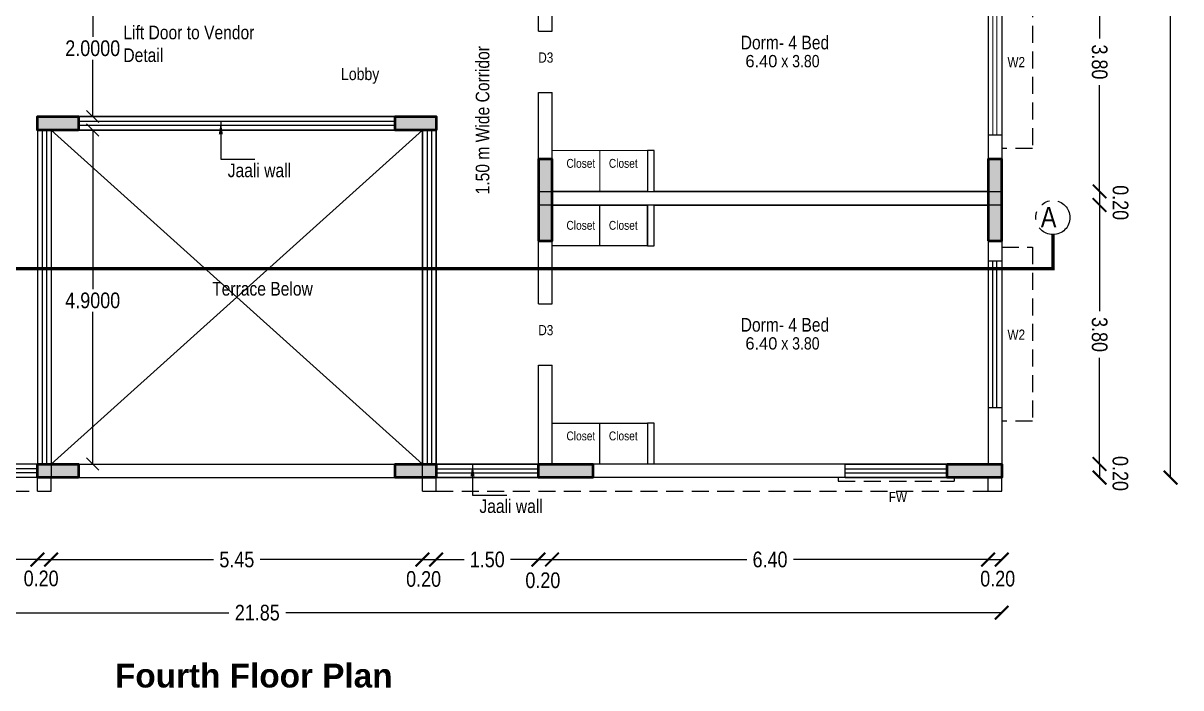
# Model space of a CAD drawing. Header units: metres. Extents: x -488 to 19274, y 1106 to 2071.
# Drawn here: x 19126.99 to 19143.98, y 1129.96 to 1139.71 of the extents above; entities that cross this region are included whole.
import ezdxf

# ---------------------------------------------------------------- set-up
doc = ezdxf.new("R2010")
doc.units = ezdxf.units.M
doc.header["$MEASUREMENT"] = 0
doc.linetypes.add('HIDDEN', pattern=[0.375, 0.25, -0.125])
doc.linetypes.add('PHANTOM2', pattern=[1.25, 0.625, -0.125, 0.125, -0.125, 0.125, -0.125])
for name, color, linetype in [('0 @ 1 (2)', 7, 'Continuous'), ('BLK_1_FLR_4_CARPET_AREA', 17, 'Continuous'), ('BLK_1_FLR_4_REGULAR_ROOM_0', 117, 'Continuous'), ('WALL', 251, 'Continuous')]:
    doc.layers.add(name, color=color, linetype=linetype)
doc.layers.add('BLK_1_FLR_4_BLT_UP_AREA', color=17, linetype='Continuous', plot=False)
for name, color, linetype, lineweight in [('COL', 1, 'Continuous', 50), ('Hatch', 8, 'Continuous', 5), ('Joinery', 5, 'Continuous', 9)]:
    doc.layers.add(name, color=color, linetype=linetype, lineweight=lineweight)
doc.layers.add('DA-Furnitures', color=24, linetype='Continuous', lineweight=13, plot=False)
doc.styles.add('CODE', font='swissc.ttf', dxfattribs={"height": 0.25})
doc.styles.get("Standard").update_dxf_attribs({"font": 'swissc.ttf', "height": 0.23})
doc.dimstyles.new('OUTER', dxfattribs={"dimscale": 0, "dimtxt": 0.3, "dimasz": 0.18, "dimexe": 0.18, "dimexo": 0.0625, "dimgap": 0.09, "dimtad": 0, "dimzin": 0, "dimdsep": 46, "dimtxsty": 'CODE', "dimcen": 0.09, "dimse1": 1, "dimse2": 1, "dimclrd": 8, "dimclrt": 1, "dimadec": 0, "dimazin": 0, "dimtfac": 1, "dimtofl": 0, "dimtmove": 0, "dimatfit": 3, "dimfxl": 0, "dimtolj": 1, "dimtzin": 0, "dimarcsym": 0})
doc.dimstyles.get("Standard").update_dxf_attribs({"dimtxt": 1, "dimasz": 0.18, "dimexe": 0.18, "dimexo": 0.0625, "dimgap": 0.09, "dimtad": 0, "dimtih": 1, "dimtoh": 1, "dimdec": 4, "dimzin": 0, "dimdsep": 46, "dimtxsty": 'Standard', "dimcen": 0.09, "dimadec": 0, "dimazin": 0, "dimtfac": 1, "dimtdec": 4, "dimtofl": 0, "dimtmove": 0, "dimatfit": 3, "dimfxl": 0, "dimtolj": 1, "dimtzin": 0, "dimarcsym": 0})

# ---------------------------------------------------------------- blocks, each defined once
blk = doc.blocks.new('_OBLIQUE')
at = {"color": 0, "linetype": 'ByBlock'}
blk.add_line((-0.5, -0.5), (0.5, 0.5), dxfattribs=at)
blk = doc.blocks.new('*D154')
at = {"lineweight": -2}
for p, q in [((19128.123, 1140.344), (19127.83, 1140.344)), ((19128.01, 1140.344), (19128.01, 1139.512)), ((19128.01, 1138.344), (19128.01, 1139.176)), ((19128.123, 1138.344), (19127.83, 1138.344))]:
    blk.add_line(p, q, dxfattribs=at)
at = {"layer": 'Defpoints', "color": 0}
for p in [(19128.01, 1140.344), (19128.185, 1140.344), (19128.185, 1138.344)]:
    blk.add_point(p, dxfattribs=at)
at = {"lineweight": -2, "xscale": 0.18, "yscale": 0.18, "zscale": 0.18}
for p, rotation in [((19128.01, 1140.344), 90), ((19128.01, 1138.344), 270)]:
    blk.add_blockref('_OBLIQUE', p, dxfattribs=dict(at, rotation=rotation))
at = {"insert": (19128.01, 1139.344), "char_height": 0.23, "attachment_point": 5}
blk.add_mtext('\\A1;2.0000', dxfattribs=at)
blk = doc.blocks.new('*D155')
at = {"lineweight": -2}
for p, q in [((19127.463, 1138.144), (19128.19, 1138.144)), ((19128.01, 1138.144), (19128.01, 1135.812)), ((19128.01, 1133.244), (19128.01, 1135.476)), ((19127.463, 1133.244), (19128.19, 1133.244))]:
    blk.add_line(p, q, dxfattribs=at)
at = {"layer": 'Defpoints', "color": 0}
for p in [(19127.4, 1138.144), (19128.01, 1138.144), (19127.4, 1133.244)]:
    blk.add_point(p, dxfattribs=at)
at = {"lineweight": -2, "xscale": 0.18, "yscale": 0.18, "zscale": 0.18}
for p, rotation in [((19128.01, 1138.144), 90), ((19128.01, 1133.244), 270)]:
    blk.add_blockref('_OBLIQUE', p, dxfattribs=dict(at, rotation=rotation))
at = {"insert": (19128.01, 1135.644), "char_height": 0.23, "attachment_point": 5}
blk.add_mtext('\\A1;4.9000', dxfattribs=at)
blk = doc.blocks.new('A$C4303148A')
at = {"layer": 'DA-Furnitures'}
for p, q in [((0.9, 3.4), (0.9, 4)), ((0.9, 0.2), (0.9, 0.8))]:
    blk.add_line(p, q, dxfattribs=at)
for points in [[(1.6, 3.4), (0.2, 3.4), (0.2, 4), (1.6, 4)], [(1.6, 0.2), (0.2, 0.2), (0.2, 0.8), (1.6, 0.8)]]:
    blk.add_lwpolyline(points, close=True, dxfattribs=at)
at = {"layer": 'Joinery'}
for p, q in [((6.6, 3.18), (6.6, 1.03)), ((6.67, 1.03), (6.67, 3.18)), ((6.73, 1.03), (6.73, 3.18)), ((6.8, 3.18), (6.8, 1.03))]:
    blk.add_line(p, q, dxfattribs=at)
at = {"layer": 'WALL'}
for p, q in [((0, 4.2), (6.8, 4.2)), ((0, 2.55), (0, 4.2)), ((6.8, 4.2), (6.8, 3.18)), ((0.2, 4), (1.6, 4)), ((0.2, 2.55), (0.2, 4)), ((1.6, 3.4), (1.6, 4)), ((1.7, 4), (6.6, 4)), ((1.7, 3.4), (1.7, 4)), ((6.6, 4), (6.6, 3.18)), ((1.6, 3.4), (1.7, 3.4)), ((6.6, 3.18), (6.8, 3.18)), ((0, 2.55), (0.2, 2.55)), ((0, 0), (0, 1.65)), ((0, 1.65), (0.2, 1.65)), ((0, 1.65), (0.2, 1.65)), ((0.2, 0.2), (0.2, 1.65)), ((6.6, 1.03), (6.6, 0.2)), ((6.6, 1.03), (6.8, 1.03)), ((6.8, 1.03), (6.8, 0)), ((1.6, 0.8), (1.6, 0.2)), ((1.7, 0.8), (1.6, 0.8)), ((1.7, 0.2), (1.7, 0.8)), ((1.6, 0.2), (0.2, 0.2)), ((6.6, 0.2), (1.7, 0.2)), ((6.8, 0), (0, 0))]:
    blk.add_line(p, q, dxfattribs=at)
blk = doc.blocks.new('A$C3B793707')
at = {"layer": 'WALL'}
blk.add_blockref('A$C4303148A', (0, 0), dxfattribs=at)
blk = doc.blocks.new('zw$3395')
at = {"layer": 'Hatch'}
h = blk.add_hatch(color=256, dxfattribs=at)
h.dxf.hatch_style = 1
h.paths.add_polyline_path([(15.05, 12.675), (15.05, 11.475), (15.25, 11.475), (15.25, 12.675)])
h.paths.add_polyline_path([(21.65, 12.661), (21.65, 11.461), (21.85, 11.461), (21.85, 12.661)])
h.paths.add_polyline_path([(15.05, 8.5), (15.05, 7.3), (15.25, 7.3), (15.25, 8.5)])
h.paths.add_polyline_path([(21.65, 8.5), (21.65, 7.3), (21.85, 7.3), (21.85, 8.5)])
h.paths.add_polyline_path([(15.05, 4.675), (15.05, 3.475), (15.25, 3.475), (15.25, 4.675)])
h.paths.add_polyline_path([(21.65, 4.675), (21.65, 3.475), (21.85, 3.475), (21.85, 4.675)])
h.paths.add_polyline_path([(0, 3.5), (0, 3.3), (0.8, 3.3), (0.8, 3.5)])
h.paths.add_polyline_path([(4.5, 3.5), (4.5, 3.3), (5.3, 3.3), (5.3, 3.5)])
h.paths.add_polyline_path([(15.05, 16.5), (15.05, 16.3), (15.85, 16.3), (15.85, 16.5)])
h.paths.add_polyline_path([(0, 0.2), (0, 0), (0.8, 0), (0.8, 0.2)])
h.paths.add_polyline_path([(5.4, 0.2), (5.4, 0), (6.2, 0), (6.2, 0.2)])
h.paths.add_polyline_path([(0, 6.8), (0, 6.6), (0.8, 6.6), (0.8, 6.8)])
h.paths.add_polyline_path([(5.4, 6.8), (5.4, 6.6), (6.2, 6.6), (6.2, 6.8)])
h.paths.add_polyline_path([(21.05, 16.5), (21.05, 16.3), (21.85, 16.3), (21.85, 16.5)])
h.paths.add_polyline_path([(13.35, 12.1), (13.35, 12.9), (13.55, 12.9), (13.55, 12.1)])
h.paths.add_polyline_path([(4.5, 9.8), (4.5, 10), (5.3, 10), (5.3, 9.8)])
h.paths.add_polyline_path([(0, 10), (0, 9.8), (0.8, 9.8), (0.8, 10)])
h.paths.add_polyline_path([(13.35, 7.3), (13.35, 8.1), (13.55, 8.1), (13.55, 7.3)])
h.paths.add_polyline_path([(15.05, 0.2), (15.05, 0), (15.85, 0), (15.85, 0.2)])
h.paths.add_polyline_path([(21.05, 0.2), (21.05, 0), (21.85, 0), (21.85, 0.2)])
h.paths.add_polyline_path([(7.7, 5.1), (7.7, 5.3), (8.3, 5.3), (8.3, 5.1)])
h.paths.add_polyline_path([(7.7, 7.5), (7.7, 7.3), (8.3, 7.3), (8.3, 7.5)])
h.paths.add_polyline_path([(7.7, 10), (7.7, 10.2), (8.3, 10.2), (8.3, 10)])
h.paths.add_polyline_path([(10.15, 7.3), (10.15, 7.9), (10.35, 7.9), (10.35, 7.3)])
h.paths.add_polyline_path([(7.7, 0), (7.7, 0.2), (8.3, 0.2), (8.3, 0)])
h.paths.add_polyline_path([(3.1, 13.3), (3.1, 13.1), (3.7, 13.1), (3.7, 13.3)])
h.paths.add_polyline_path([(0, 13.1), (0, 13.3), (0.6, 13.3), (0.6, 13.1)])
h.paths.add_polyline_path([(5.6, 13.1), (5.6, 13.3), (6.2, 13.3), (6.2, 13.1)])
h.paths.add_polyline_path([(10.15, 10.2), (10.15, 9.6), (10.35, 9.6), (10.35, 10.2)])
h.paths.add_polyline_path([(7.7, 12.7), (7.7, 12.9), (8.3, 12.9), (8.3, 12.7)])
h.paths.add_polyline_path([(10.15, 12.3), (10.15, 12.9), (10.35, 12.9), (10.35, 12.3)])
h.paths.add_polyline_path([(12.95, 5.3), (12.95, 5.1), (13.55, 5.1), (13.55, 5.3)])
h.paths.add_polyline_path([(7.7, 16.3), (7.7, 16.5), (8.3, 16.5), (8.3, 16.3)])
h.paths.add_polyline_path([(9.75, 16.3), (9.75, 16.5), (10.35, 16.5), (10.35, 16.3)])
h.paths.add_polyline_path([(3.1, 16.3), (3.1, 16.5), (3.7, 16.5), (3.7, 16.3)])
h.paths.add_polyline_path([(0, 16.3), (0, 16.5), (0.6, 16.5), (0.6, 16.3)])
h.paths.add_polyline_path([(12.95, 16.3), (12.95, 16.5), (13.55, 16.5), (13.55, 16.3)])
h.paths.add_polyline_path([(12.95, 0), (12.95, 0.2), (13.55, 0.2), (13.55, 0)])
at = {"layer": 'COL'}
for points in [[(8.3, 5.1), (7.7, 5.1), (7.7, 5.3), (8.3, 5.3)], [(13.55, 5.1), (12.95, 5.1), (12.95, 5.3), (13.55, 5.3)], [(15.05, 3.475), (15.25, 3.475), (15.25, 4.675), (15.05, 4.675)], [(21.65, 3.475), (21.85, 3.475), (21.85, 4.675), (21.65, 4.675)], [(8.3, 0), (7.7, 0), (7.7, 0.2), (8.3, 0.2)], [(13.55, 0), (12.95, 0), (12.95, 0.2), (13.55, 0.2)], [(15.05, 0.2), (15.85, 0.2), (15.85, 0), (15.05, 0)], [(21.05, 0.2), (21.85, 0.2), (21.85, 0), (21.05, 0)]]:
    blk.add_lwpolyline(points, close=True, dxfattribs=at)
blk = doc.blocks.new('_ArchTick')
at = {"const_width": 0.15}
blk.add_lwpolyline([(-0.5, -0.5), (0.5, 0.5)], dxfattribs=at)
blk = doc.blocks.new('*D481')
at = {"lineweight": -2}
for p, q in [((19125.7, 1131.842), (19126.112, 1131.842)), ((19127.2, 1131.842), (19126.789, 1131.842))]:
    blk.add_line(p, q, dxfattribs=at)
at = {"layer": 'Defpoints', "color": 0}
for p in [(19125.7, 1133.244), (19127.2, 1133.244), (19127.2, 1131.842)]:
    blk.add_point(p, dxfattribs=at)
at = {"lineweight": -2, "xscale": 0.2, "yscale": 0.2, "zscale": 0.2}
for p, rotation in [((19125.7, 1131.842), 179.9999999998697), ((19127.2, 1131.842), 359.9999999998697)]:
    blk.add_blockref('_ArchTick', p, dxfattribs=dict(at, rotation=rotation))
at = {"insert": (19126.45, 1131.842), "char_height": 0.23, "attachment_point": 5}
blk.add_mtext('\\A1;1.50', dxfattribs=at)
blk = doc.blocks.new('*D482')
at = {"lineweight": -2}
blk.add_line((19127.2, 1131.842), (19127.4, 1131.842), dxfattribs=at)
at = {"layer": 'Defpoints', "color": 0}
for p in [(19127.2, 1133.244), (19127.4, 1133.244), (19127.4, 1131.842)]:
    blk.add_point(p, dxfattribs=at)
at = {"lineweight": -2, "xscale": 0.2, "yscale": 0.2, "zscale": 0.2}
for p, rotation in [((19127.2, 1131.842), 179.9999999998697), ((19127.4, 1131.842), 359.9999999998697)]:
    blk.add_blockref('_ArchTick', p, dxfattribs=dict(at, rotation=rotation))
at = {"insert": (19127.253, 1131.564), "char_height": 0.23, "attachment_point": 5}
blk.add_mtext('\\A1;0.20', dxfattribs=at)
blk = doc.blocks.new('*D483')
at = {"lineweight": -2}
for p, q in [((19127.4, 1131.842), (19129.783, 1131.842)), ((19132.85, 1131.842), (19130.467, 1131.842))]:
    blk.add_line(p, q, dxfattribs=at)
at = {"layer": 'Defpoints', "color": 0}
for p in [(19127.4, 1133.244), (19132.85, 1133.244), (19132.85, 1131.842)]:
    blk.add_point(p, dxfattribs=at)
at = {"lineweight": -2, "xscale": 0.2, "yscale": 0.2, "zscale": 0.2}
for p, rotation in [((19127.4, 1131.842), 179.9999999998697), ((19132.85, 1131.842), 359.9999999998697)]:
    blk.add_blockref('_ArchTick', p, dxfattribs=dict(at, rotation=rotation))
at = {"insert": (19130.125, 1131.842), "char_height": 0.23, "attachment_point": 5}
blk.add_mtext('\\A1;5.45', dxfattribs=at)
blk = doc.blocks.new('*D484')
at = {"lineweight": -2}
blk.add_line((19132.85, 1131.842), (19133.05, 1131.842), dxfattribs=at)
at = {"layer": 'Defpoints', "color": 0}
for p in [(19132.85, 1133.244), (19133.05, 1133.244), (19133.05, 1131.842)]:
    blk.add_point(p, dxfattribs=at)
at = {"lineweight": -2, "xscale": 0.2, "yscale": 0.2, "zscale": 0.2}
for p, rotation in [((19132.85, 1131.842), 179.9999999998697), ((19133.05, 1131.842), 359.9999999998697)]:
    blk.add_blockref('_ArchTick', p, dxfattribs=dict(at, rotation=rotation))
at = {"insert": (19132.866, 1131.556), "char_height": 0.23, "attachment_point": 5}
blk.add_mtext('\\A1;0.20', dxfattribs=at)
blk = doc.blocks.new('*D485')
at = {"lineweight": -2}
for p, q in [((19133.05, 1131.842), (19133.462, 1131.842)), ((19134.55, 1131.842), (19134.139, 1131.842))]:
    blk.add_line(p, q, dxfattribs=at)
at = {"layer": 'Defpoints', "color": 0}
for p in [(19133.05, 1133.244), (19134.55, 1133.244), (19134.55, 1131.842)]:
    blk.add_point(p, dxfattribs=at)
at = {"lineweight": -2, "xscale": 0.2, "yscale": 0.2, "zscale": 0.2}
for p, rotation in [((19133.05, 1131.842), 179.9999999998697), ((19134.55, 1131.842), 359.9999999998697)]:
    blk.add_blockref('_ArchTick', p, dxfattribs=dict(at, rotation=rotation))
at = {"insert": (19133.8, 1131.842), "char_height": 0.23, "attachment_point": 5}
blk.add_mtext('\\A1;1.50', dxfattribs=at)
blk = doc.blocks.new('*D486')
at = {"lineweight": -2}
blk.add_line((19134.55, 1131.842), (19134.75, 1131.842), dxfattribs=at)
at = {"layer": 'Defpoints', "color": 0}
for p in [(19134.55, 1133.244), (19134.75, 1133.244), (19134.75, 1131.842)]:
    blk.add_point(p, dxfattribs=at)
at = {"lineweight": -2, "xscale": 0.2, "yscale": 0.2, "zscale": 0.2}
for p, rotation in [((19134.55, 1131.842), 179.9999999998697), ((19134.75, 1131.842), 359.9999999998697)]:
    blk.add_blockref('_ArchTick', p, dxfattribs=dict(at, rotation=rotation))
at = {"insert": (19134.616, 1131.537), "char_height": 0.23, "attachment_point": 5}
blk.add_mtext('\\A1;0.20', dxfattribs=at)
blk = doc.blocks.new('*D487')
at = {"lineweight": -2}
for p, q in [((19134.75, 1131.842), (19137.608, 1131.842)), ((19141.15, 1131.842), (19138.293, 1131.842))]:
    blk.add_line(p, q, dxfattribs=at)
at = {"layer": 'Defpoints', "color": 0}
for p in [(19134.75, 1133.244), (19141.15, 1133.244), (19141.15, 1131.842)]:
    blk.add_point(p, dxfattribs=at)
at = {"lineweight": -2, "xscale": 0.2, "yscale": 0.2, "zscale": 0.2}
for p, rotation in [((19134.75, 1131.842), 179.9999999998697), ((19141.15, 1131.842), 359.9999999998697)]:
    blk.add_blockref('_ArchTick', p, dxfattribs=dict(at, rotation=rotation))
at = {"insert": (19137.95, 1131.842), "char_height": 0.23, "attachment_point": 5}
blk.add_mtext('\\A1;6.40', dxfattribs=at)
blk = doc.blocks.new('*D488')
at = {"lineweight": -2}
blk.add_line((19141.15, 1131.842), (19141.35, 1131.842), dxfattribs=at)
at = {"layer": 'Defpoints', "color": 0}
for p in [(19141.15, 1133.244), (19141.35, 1133.244), (19141.35, 1131.842)]:
    blk.add_point(p, dxfattribs=at)
at = {"lineweight": -2, "xscale": 0.2, "yscale": 0.2, "zscale": 0.2}
for p, rotation in [((19141.15, 1131.842), 179.9999999998697), ((19141.35, 1131.842), 359.9999999998697)]:
    blk.add_blockref('_ArchTick', p, dxfattribs=dict(at, rotation=rotation))
at = {"insert": (19141.291, 1131.561), "char_height": 0.23, "attachment_point": 5}
blk.add_mtext('\\A1;0.20', dxfattribs=at)
blk = doc.blocks.new('*D490')
at = {"lineweight": -2}
for p, q in [((19119.5, 1131.062), (19130.008, 1131.062)), ((19141.35, 1131.062), (19130.843, 1131.062))]:
    blk.add_line(p, q, dxfattribs=at)
at = {"layer": 'Defpoints', "color": 0}
for p in [(19119.5, 1133.044), (19141.35, 1133.044), (19141.35, 1131.062)]:
    blk.add_point(p, dxfattribs=at)
at = {"lineweight": -2, "xscale": 0.2, "yscale": 0.2, "zscale": 0.2, "rotation": 180}
blk.add_blockref('_ArchTick', (19119.5, 1131.062), dxfattribs=at)
at = {"lineweight": -2, "xscale": 0.2, "yscale": 0.2, "zscale": 0.2}
blk.add_blockref('_ArchTick', (19141.35, 1131.062), dxfattribs=at)
at = {"insert": (19130.425, 1131.062), "char_height": 0.23, "attachment_point": 5}
blk.add_mtext('\\A1;21.85', dxfattribs=at)
blk = doc.blocks.new('*D525')
at = {"lineweight": -2}
for p, q in [((19142.786, 1141.044), (19142.786, 1139.488)), ((19142.786, 1137.244), (19142.786, 1138.801))]:
    blk.add_line(p, q, dxfattribs=at)
at = {"layer": 'Defpoints', "color": 0}
for p in [(19141.15, 1141.044), (19141.15, 1137.244), (19142.786, 1137.244)]:
    blk.add_point(p, dxfattribs=at)
at = {"lineweight": -2, "xscale": 0.2, "yscale": 0.2, "zscale": 0.2}
for p, rotation in [((19142.786, 1141.044), 90.00009377591637), ((19142.786, 1137.244), 270.0000937759164)]:
    blk.add_blockref('_ArchTick', p, dxfattribs=dict(at, rotation=rotation))
at = {"insert": (19142.786, 1139.144), "char_height": 0.23, "attachment_point": 5, "rotation": 270.0001}
blk.add_mtext('\\A1;3.80', dxfattribs=at)
blk = doc.blocks.new('*D526')
at = {"lineweight": -2}
blk.add_line((19142.786, 1137.244), (19142.786, 1137.044), dxfattribs=at)
at = {"layer": 'Defpoints', "color": 0}
for p in [(19141.15, 1137.244), (19141.15, 1137.044), (19142.786, 1137.044)]:
    blk.add_point(p, dxfattribs=at)
at = {"lineweight": -2, "xscale": 0.2, "yscale": 0.2, "zscale": 0.2}
for p, rotation in [((19142.786, 1137.244), 90.00009377591637), ((19142.786, 1137.044), 270.0000937759164)]:
    blk.add_blockref('_ArchTick', p, dxfattribs=dict(at, rotation=rotation))
at = {"insert": (19143.092, 1137.079), "char_height": 0.23, "attachment_point": 5, "rotation": 270.0001}
blk.add_mtext('\\A1;0.20', dxfattribs=at)
blk = doc.blocks.new('*D527')
at = {"lineweight": -2}
for p, q in [((19142.786, 1137.044), (19142.786, 1135.488)), ((19142.786, 1133.244), (19142.786, 1134.801))]:
    blk.add_line(p, q, dxfattribs=at)
at = {"layer": 'Defpoints', "color": 0}
for p in [(19141.15, 1137.044), (19141.15, 1133.244), (19142.786, 1133.244)]:
    blk.add_point(p, dxfattribs=at)
at = {"lineweight": -2, "xscale": 0.2, "yscale": 0.2, "zscale": 0.2}
for p, rotation in [((19142.786, 1137.044), 90.00009377591637), ((19142.786, 1133.244), 270.0000937759164)]:
    blk.add_blockref('_ArchTick', p, dxfattribs=dict(at, rotation=rotation))
at = {"insert": (19142.786, 1135.144), "char_height": 0.23, "attachment_point": 5, "rotation": 270.0001}
blk.add_mtext('\\A1;3.80', dxfattribs=at)
blk = doc.blocks.new('*D528')
at = {"lineweight": -2}
blk.add_line((19142.786, 1133.244), (19142.786, 1133.044), dxfattribs=at)
at = {"layer": 'Defpoints', "color": 0}
for p in [(19141.15, 1133.244), (19141.15, 1133.044), (19142.786, 1133.044)]:
    blk.add_point(p, dxfattribs=at)
at = {"lineweight": -2, "xscale": 0.2, "yscale": 0.2, "zscale": 0.2}
for p, rotation in [((19142.786, 1133.244), 90.00009377591637), ((19142.786, 1133.044), 270.0000937759164)]:
    blk.add_blockref('_ArchTick', p, dxfattribs=dict(at, rotation=rotation))
at = {"insert": (19143.09, 1133.105), "char_height": 0.23, "attachment_point": 5, "rotation": 270.0001}
blk.add_mtext('\\A1;0.20', dxfattribs=at)
blk = doc.blocks.new('*D530')
at = {"lineweight": -2}
for p, q in [((19143.828, 1149.544), (19143.828, 1141.709)), ((19143.828, 1133.044), (19143.828, 1140.88))]:
    blk.add_line(p, q, dxfattribs=at)
at = {"layer": 'Defpoints', "color": 0}
for p in [(19141.35, 1149.544), (19141.35, 1133.044), (19143.828, 1133.044)]:
    blk.add_point(p, dxfattribs=at)
at = {"lineweight": -2, "xscale": 0.2, "yscale": 0.2, "zscale": 0.2}
for p, rotation in [((19143.828, 1149.544), 90), ((19143.828, 1133.044), 270)]:
    blk.add_blockref('_ArchTick', p, dxfattribs=dict(at, rotation=rotation))
at = {"insert": (19143.828, 1141.294), "char_height": 0.23, "attachment_point": 5, "rotation": 90}
blk.add_mtext('\\A1;16.50', dxfattribs=at)

msp = doc.modelspace()

# ---------------------------------------------------------------- linework, layer by layer
at = {"linetype": 'HIDDEN'}
for p, q in [((19141.80036, 1140.42425), (19141.80036, 1137.87425)), ((19141.80036, 1137.87425), (19141.35036, 1137.87425)), ((19141.35036, 1136.42425), (19141.80036, 1136.42425)), ((19141.80036, 1136.42425), (19141.80036, 1133.87425)), ((19141.80036, 1133.87425), (19141.35036, 1133.87425)), ((19138.95036, 1133.04425), (19138.95036, 1132.99425)), ((19138.95036, 1132.99425), (19140.65036, 1132.99425)), ((19140.65036, 1133.04425), (19140.65036, 1132.99425)), ((19119.70036, 1132.84425), (19127.20036, 1132.84425)), ((19133.05036, 1132.84425), (19141.15036, 1132.84425))]:
    msp.add_line(p, q, dxfattribs=at)
for p, q in [((19127.20036, 1138.34425), (19127.80036, 1138.34425)), ((19127.20036, 1138.14425), (19127.20036, 1138.34425)), ((19127.80036, 1138.34425), (19132.45036, 1138.34425)), ((19127.80036, 1138.34425), (19127.80036, 1138.14425)), ((19132.45036, 1138.34425), (19133.05036, 1138.34425)), ((19132.45036, 1138.14425), (19132.45036, 1138.34425)), ((19133.05036, 1138.34425), (19133.05036, 1138.14425)), ((19127.80036, 1138.27425), (19132.45036, 1138.27425)), ((19127.80036, 1138.21425), (19132.45036, 1138.21425)), ((19127.20036, 1138.14425), (19127.20036, 1133.24424)), ((19127.20036, 1138.14425), (19127.20036, 1133.24424)), ((19127.80036, 1138.14425), (19127.20036, 1138.14425)), ((19127.27035, 1138.14425), (19127.27035, 1133.24425)), ((19127.33036, 1138.14425), (19127.33036, 1133.24425)), ((19127.40036, 1138.14425), (19132.85036, 1133.24425)), ((19127.40036, 1133.24425), (19132.85036, 1138.14425)), ((19127.40036, 1138.14425), (19127.40036, 1133.24424)), ((19127.40036, 1138.14425), (19127.40036, 1133.24424)), ((19127.80036, 1138.14425), (19132.45036, 1138.14425)), ((19133.05036, 1138.14425), (19132.45036, 1138.14425)), ((19132.85036, 1138.14425), (19132.85036, 1133.24424)), ((19132.85036, 1138.14425), (19132.85036, 1133.24424)), ((19132.92035, 1138.14425), (19132.92035, 1133.24425)), ((19132.98036, 1138.14425), (19132.98036, 1133.24425)), ((19133.05036, 1138.14425), (19133.05036, 1133.24424)), ((19133.05036, 1138.14425), (19133.05036, 1133.24424)), ((19134.55036, 1135.59425), (19134.55036, 1137.24425)), ((19134.55036, 1137.24425), (19141.35036, 1137.24425)), ((19141.35036, 1137.24425), (19141.35036, 1136.22425)), ((19134.75036, 1135.59425), (19134.75036, 1137.04425)), ((19134.75036, 1137.04425), (19136.15036, 1137.04425)), ((19135.45036, 1136.44425), (19135.45036, 1137.04425)), ((19136.15036, 1136.44425), (19136.15036, 1137.04425)), ((19136.25036, 1136.44425), (19136.25036, 1137.04425)), ((19136.25036, 1137.04425), (19141.15036, 1137.04425)), ((19141.15036, 1137.04425), (19141.15036, 1136.22425)), ((19136.15036, 1136.44425), (19136.25036, 1136.44425)), ((19141.15036, 1136.22425), (19141.15036, 1134.07425)), ((19141.15036, 1136.22425), (19141.35036, 1136.22425)), ((19141.22036, 1134.07425), (19141.22036, 1136.22425)), ((19141.28036, 1134.07425), (19141.28036, 1136.22425)), ((19141.35036, 1136.22425), (19141.35036, 1134.07425)), ((19134.55036, 1135.59425), (19134.75036, 1135.59425)), ((19134.55036, 1134.69425), (19134.75036, 1134.69425)), ((19134.55036, 1134.69425), (19134.75036, 1134.69425)), ((19134.55036, 1133.04425), (19134.55036, 1134.69425)), ((19134.75036, 1133.24425), (19134.75036, 1134.69425)), ((19141.15036, 1134.07425), (19141.35036, 1134.07425)), ((19141.15036, 1134.07425), (19141.15036, 1133.24425)), ((19141.35036, 1134.07425), (19141.35036, 1133.04425)), ((19135.45036, 1133.24425), (19135.45036, 1133.84425)), ((19136.25036, 1133.84425), (19136.15036, 1133.84425)), ((19136.15036, 1133.84425), (19136.15036, 1133.24425)), ((19136.25036, 1133.24425), (19136.25036, 1133.84425)), ((19127.20036, 1133.24425), (19125.70036, 1133.24425)), ((19127.20036, 1133.24424), (19127.80036, 1133.24424)), ((19127.20036, 1133.04425), (19127.20036, 1133.24424)), ((19127.40036, 1133.24425), (19132.85036, 1133.24425)), ((19127.80036, 1133.24424), (19127.80036, 1133.04425)), ((19132.45036, 1133.24424), (19133.05036, 1133.24424)), ((19132.45036, 1133.04425), (19132.45036, 1133.24424)), ((19133.05036, 1133.24425), (19134.55036, 1133.24425)), ((19133.05036, 1133.24424), (19133.05036, 1133.04425)), ((19136.15036, 1133.24425), (19134.75036, 1133.24425)), ((19139.05036, 1133.24425), (19136.25036, 1133.24425)), ((19139.05036, 1133.24425), (19140.55036, 1133.24425)), ((19139.05036, 1133.04425), (19139.05036, 1133.24425)), ((19141.15036, 1133.24425), (19140.55036, 1133.24425)), ((19140.55036, 1133.04425), (19140.55036, 1133.24425)), ((19127.20036, 1133.17425), (19125.70036, 1133.17425)), ((19127.20036, 1133.11425), (19125.70036, 1133.11425)), ((19133.05036, 1133.17425), (19134.55036, 1133.17425)), ((19133.05036, 1133.11425), (19134.55036, 1133.11425)), ((19139.05036, 1133.17425), (19140.55036, 1133.17425)), ((19139.05036, 1133.11425), (19140.55036, 1133.11425)), ((19127.20036, 1133.04425), (19125.70036, 1133.04425)), ((19127.20036, 1132.84425), (19127.20036, 1133.04425)), ((19127.80036, 1133.04425), (19127.20036, 1133.04425)), ((19127.40036, 1132.84425), (19127.40036, 1133.04425)), ((19127.40036, 1133.04425), (19132.85036, 1133.04425)), ((19133.05036, 1133.04425), (19132.45036, 1133.04425)), ((19132.85036, 1132.84425), (19132.85036, 1133.04425)), ((19133.05036, 1132.84425), (19133.05036, 1133.04425)), ((19133.05036, 1133.04425), (19134.55036, 1133.04425)), ((19139.05036, 1133.04425), (19134.55036, 1133.04425)), ((19139.05036, 1133.04425), (19140.55036, 1133.04425)), ((19141.15036, 1133.04425), (19140.55036, 1133.04425)), ((19141.15036, 1132.84425), (19141.15036, 1133.04425)), ((19141.35036, 1132.84425), (19141.35036, 1133.04425)), ((19127.20036, 1132.84425), (19127.40036, 1132.84425)), ((19132.85036, 1132.84425), (19133.05036, 1132.84425)), ((19141.15036, 1132.84425), (19141.35036, 1132.84425))]:
    msp.add_line(p, q)
for points in [[(19136.15036, 1136.44425), (19134.75036, 1136.44425), (19134.75036, 1137.04425), (19136.15036, 1137.04425)], [(19136.15036, 1133.24425), (19134.75036, 1133.24425), (19134.75036, 1133.84425), (19136.15036, 1133.84425)]]:
    msp.add_lwpolyline(points, close=True)
at = {"linetype": 'PHANTOM2', "const_width": 0.05}
msp.add_lwpolyline([(19142.10138, 1136.61059), (19142.10138, 1136.11059), (19118.63192, 1136.11059), (19118.63192, 1136.61059)], dxfattribs=at)
at = {"linetype": 'PHANTOM2'}
msp.add_circle((19142.10138, 1136.86059), 0.25, dxfattribs=at)
at = {"layer": 'BLK_1_FLR_4_BLT_UP_AREA', "color": 17}
msp.add_lwpolyline([(19141.35036, 1133.04425), (19132.85036, 1133.04425), (19132.85036, 1138.14425), (19127.40036, 1138.14425), (19127.40036, 1133.04425), (19119.50036, 1133.04425), (19119.50036, 1149.54425), (19141.35036, 1149.54425)], close=True, dxfattribs=at)
at = {"layer": 'BLK_1_FLR_4_CARPET_AREA', "color": 17}
msp.add_lwpolyline([(19141.15036, 1149.34425), (19141.15036, 1133.24425), (19133.05036, 1133.24425), (19133.05036, 1138.34425), (19127.20036, 1138.34425), (19127.20036, 1133.24424), (19119.70036, 1133.24424), (19119.70036, 1146.14425), (19125.70036, 1146.14425), (19125.70036, 1149.34425), (19127.20036, 1149.34425), (19127.20036, 1140.34425), (19133.05036, 1140.34425), (19133.05037, 1149.34425), (19141.15036, 1149.34425)], close=True, dxfattribs=at)
at = {"layer": 'BLK_1_FLR_4_REGULAR_ROOM_0', "color": 2}
msp.add_lwpolyline([(19141.15036, 1149.34425), (19141.15036, 1133.24425), (19133.05036, 1133.24425), (19133.05036, 1138.34425), (19127.20036, 1138.34425), (19127.20036, 1133.24424), (19119.70036, 1133.24424), (19119.70036, 1146.14425), (19125.70036, 1146.14425), (19125.70036, 1149.34425), (19127.20036, 1149.34425), (19127.20036, 1140.34425), (19133.05036, 1140.34425), (19133.05037, 1149.34425), (19141.15036, 1149.34425)], close=True, dxfattribs=at)

# ---------------------------------------------------------------- block references
for name, p in [('zw$3395', (19119.50036, 1133.04425)), ('A$C3B793707', (19134.55036, 1137.04425))]:
    msp.add_blockref(name, p)

# ---------------------------------------------------------------- texts
for s, insert, char_height, width, attachment_point in [('Lift Door to Vendor \\PDetail', (19128.45987, 1139.67673), 0.2, 3.8320968, 1), ('Dorm- 4 Bed', (19138.81814, 1139.32611), 0.2, 2.3810588, 9), ('D3', (19134.54968, 1139.28372), 0.15, 0.3942709, 1), ('{\\fHeebo|b0|i0|c0|p2;6.40} x 3.80', (19138.67642, 1139.06376), 0.18, 1.5896265, 9), ('W2', (19141.43456, 1139.21677), 0.15, 0.3942709, 1), ('Lobby', (19132.21557, 1139.05737), 0.18, 3.8320968, 3), ('Jaali wall', (19129.99142, 1137.65303), 0.2, 3.8320968, 1), ('Closet', (19135.38479, 1137.58915), 0.13, 3.8320968, 9), ('Closet', (19136.00731, 1137.58915), 0.13, 3.8320968, 9), ('{\\W9.1208;  }A', (19140.18051, 1136.71748), 0.3, 3.8320968, 7), ('Closet', (19135.38479, 1136.67965), 0.13, 3.8320968, 9), ('Closet', (19136.00731, 1136.67965), 0.13, 3.8320968, 9), ('Terrace Below', (19131.23984, 1135.71284), 0.2, 2.3810588, 9), ('D3', (19134.54968, 1135.28372), 0.15, 0.3942709, 1), ('Dorm- 4 Bed', (19138.81814, 1135.18384), 0.2, 2.3810588, 9), ('{\\fHeebo|b0|i0|c0|p2;6.40} x 3.80', (19138.67642, 1134.92166), 0.18, 1.5896265, 9), ('W2', (19141.43456, 1135.21677), 0.15, 0.3942709, 1), ('Closet', (19135.38479, 1133.58915), 0.13, 3.8320968, 9), ('Closet', (19136.00731, 1133.58915), 0.13, 3.8320968, 9), ('Jaali wall', (19133.68513, 1132.72572), 0.2, 3.8320968, 1), ('FW', (19139.69303, 1132.83557), 0.15, 0.3942709, 1), ('{\\fArial|b1|i0|c0|p34;Fourth Floor Plan}', (19128.33692, 1130.31461), 0.35, 4.0447347, 1)]:
    msp.add_mtext(s, dxfattribs=dict(insert=insert, char_height=char_height, width=width, attachment_point=attachment_point))
at = {"insert": (19133.83336, 1139.37718), "char_height": 0.2, "width": 3.5844943, "attachment_point": 9, "rotation": 90}
msp.add_mtext('1.50 m Wide Corridor', dxfattribs=at)

# ---------------------------------------------------------------- dimensions: what is measured, and where the dimension line sits
dim = msp.add_linear_dim(base=(19128.01004, 1140.34425), p1=(19128.18511, 1138.34425), p2=(19128.18511, 1140.34425), angle=90, dimstyle='Standard', override={"dimtxt": 0.2, "dimgap": 0.05, "dimtad": 0, "dimblk": 'OBLIQUE', "dimclrd": 256, "dimclre": 256, "dimclrt": 256})
dim.commit()
dim.dimension.update_dxf_attribs({"geometry": '*D154', "text_midpoint": (19128.01004, 1139.34425)})
dim = msp.add_linear_dim(base=(19128.01004, 1138.14425), p1=(19127.40036, 1133.24425), p2=(19127.40036, 1138.14425), angle=90, dimstyle='Standard', override={"dimtxt": 0.2, "dimgap": 0.05, "dimtad": 0, "dimblk": 'OBLIQUE', "dimclrd": 256, "dimclre": 256, "dimclrt": 256})
dim.commit()
dim.dimension.update_dxf_attribs({"geometry": '*D155', "text_midpoint": (19128.01004, 1135.64425), "dimtype": 160})
at = {"layer": '0 @ 1 (2)'}
for p1, distance, picture, middle in [((19141.35036, 1149.54425), 2.47765, '*D530', (19143.82801, 1141.29425)), ((19119.50036, 1133.04425), -1.98271, '*D490', (19130.42536, 1131.06154))]:
    dim = msp.add_aligned_dim(p1=p1, p2=(19141.35036, 1133.04425), distance=distance, dimstyle='OUTER', override={"dimscale": 1, "dimtxt": 0.23, "dimasz": 0.2, "dimtxsty": 'Standard', "dimblk": 'ArchTick', "dimclrd": 256, "dimclre": 256, "dimclrt": 256, "dimtix": 0, "dimtofl": 0, "dimtmove": 0, "dimatfit": 3, "dimfxl": 0}, dxfattribs=at)
    dim.commit()
    dim.dimension.update_dxf_attribs({"geometry": picture, "text_midpoint": middle})
for base, p1, p2, angle, picture, middle in [((19142.78592, 1137.24425), (19141.15036, 1141.04425), (19141.15036, 1137.24425), 90.000094, '*D525', (19142.78592, 1139.14425)), ((19142.78593, 1133.24425), (19141.15036, 1137.04425), (19141.15036, 1133.24425), 90.000094, '*D527', (19142.78593, 1135.14425)), ((19127.20036, 1131.84178), (19125.70036, 1133.24425), (19127.20036, 1133.24425), 180, '*D481', (19126.45036, 1131.84178)), ((19132.85036, 1131.84178), (19127.40036, 1133.24424), (19132.85036, 1133.24424), 180, '*D483', (19130.12536, 1131.84178)), ((19134.55036, 1131.84178), (19133.05036, 1133.24424), (19134.55036, 1133.24425), 180, '*D485', (19133.80036, 1131.84178)), ((19141.15036, 1131.84178), (19134.75036, 1133.24425), (19141.15036, 1133.24425), 180, '*D487', (19137.95036, 1131.84178))]:
    dim = msp.add_linear_dim(base=base, p1=p1, p2=p2, angle=angle, dimstyle='OUTER', override={"dimscale": 1, "dimtxt": 0.23, "dimasz": 0.2, "dimtxsty": 'Standard', "dimblk": 'ArchTick', "dimclrd": 256, "dimclre": 256, "dimclrt": 256, "dimtix": 0, "dimtofl": 0, "dimtmove": 1, "dimatfit": 3, "dimfxl": 0}, dxfattribs=at)
    dim.commit()
    dim.dimension.update_dxf_attribs({"geometry": picture, "text_midpoint": middle})
for base, p1, p2, angle, picture, middle in [((19142.78592, 1137.04425), (19141.15036, 1137.24425), (19141.15036, 1137.04425), 90.000094, '*D526', (19143.09194, 1137.07871)), ((19142.78593, 1133.04425), (19141.15036, 1133.24425), (19141.15036, 1133.04425), 90.000094, '*D528', (19143.09013, 1133.10535)), ((19127.40036, 1131.84178), (19127.20036, 1133.24425), (19127.40036, 1133.24424), 180, '*D482', (19127.25298, 1131.5637)), ((19133.05036, 1131.84178), (19132.85036, 1133.24424), (19133.05036, 1133.24424), 180, '*D484', (19132.86576, 1131.55553)), ((19134.75036, 1131.84178), (19134.55036, 1133.24425), (19134.75036, 1133.24425), 180, '*D486', (19134.61561, 1131.53679)), ((19141.35036, 1131.84178), (19141.15036, 1133.24425), (19141.35036, 1133.24425), 180, '*D488', (19141.29093, 1131.5605))]:
    dim = msp.add_linear_dim(base=base, p1=p1, p2=p2, angle=angle, dimstyle='OUTER', override={"dimscale": 1, "dimtxt": 0.23, "dimasz": 0.2, "dimtxsty": 'Standard', "dimblk": 'ArchTick', "dimclrd": 256, "dimclre": 256, "dimclrt": 256, "dimtix": 0, "dimtofl": 0, "dimtmove": 1, "dimatfit": 3, "dimfxl": 0}, dxfattribs=at)
    dim.commit()
    dim.dimension.update_dxf_attribs({"geometry": picture, "text_midpoint": middle, "dimtype": 128})

# ---------------------------------------------------------------- leaders
for points in [[(19129.89013, 1138.26275), (19129.89013, 1137.71547), (19130.39134, 1137.71547)], [(19133.58384, 1133.24424), (19133.58384, 1132.78816), (19134.08504, 1132.78816)]]:
    msp.add_leader(points, dimstyle='Standard', override={"dimtad": 0})

doc.saveas('drawing.dxf')
